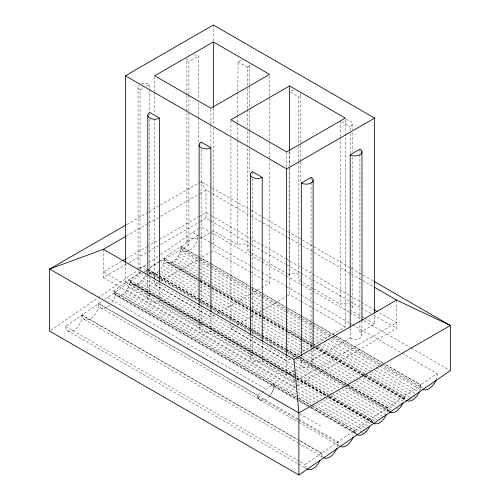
<?xml version="1.0" encoding="UTF-8"?>
<svg xmlns="http://www.w3.org/2000/svg" width="500" height="500" viewBox="0 0 500 500"><rect width="100%" height="100%" fill="white"/><g stroke="black" fill="none" stroke-linecap="round" stroke-linejoin="round"><path stroke-width="0.38" stroke-dasharray="2.5 1.88" d="M140.669 272.294L113.438 291.062C117.031 304.381 131.35 287.831 130.019 280.319L295.581 375.906M199.65 290.431L161.15 268.206L163.762 262.75L164.425 258.475L199.544 278.75M326.006 398.131L370.606 423.881L371.269 419.606L330.719 396.194M366.375 375.075L404.2 396.912L403.537 401.188L362.337 377.4M145.994 272.844L146.369 268.369L143.206 270.55M164.425 258.475C169.137 270.75 182.581 253.863 180.825 246.488L211.219 264.037M347.163 384.869L387.694 408.269L387.244 412.125L344.669 387.55M419.419 391.531L420.175 389.431L420.606 384.925L384.806 364.256M130.019 280.319C132.844 290.062 144.519 280.6 145.488 274.244M270.169 395.231L271.344 393.475A11.75 6.781 -60 0 0 273.95 384.038M269.581 395.95C267.206 401.037 256.988 402.494 257.675 395.25L274.144 383.906L296.294 396.675M249.506 330L148.412 271.663C150.519 276.044 156.3 273.931 158.756 271.012M144.25 272.006L146.644 270.15M50.931 330.231L137.587 270.512M140.156 268.744L147.863 263.438M148.5 262.994L160.056 255.031M160.7 254.587L197.925 228.938M198.569 228.494L201.131 226.725L209.913 231.794M158.625 261.788L147.844 269.219L158.65 275.456M159.262 261.35L180.825 246.488M81.931 315.056L82 316.744A11.75 6.781 -60 0 1 74.106 330.075A11.75 6.781 -60 0 1 65.544 327.125L65.512 326.369L81.931 315.056L321.375 453.3L321.444 454.988A11.75 6.781 -60 0 1 320.981 457.7M298.062 418.825L98.525 303.625A11.75 6.781 -60 0 1 91.594 318.012A11.75 6.781 -60 0 1 82.163 316.15L82.062 314.969L102.431 300.931M104.894 299.231L143.05 272.938M181.281 246.594L197.681 235.294L197.781 236.575A11.75 6.781 -60 0 1 190.2 250.081A11.75 6.781 -60 0 1 181.369 247.7L181.281 246.594L198.194 256.356M271.344 393.475L271.544 393.344A11.75 6.781 -60 0 0 274.175 385.138L273.969 383.744L113.438 291.062M306.375 468.406A11.75 6.781 -60 0 1 304.988 465.369L304.956 464.613L321.375 453.3M322.369 456.3A11.75 6.781 -60 0 1 321.613 454.394L321.506 453.212L354.444 430.513A11.75 6.781 -60 0 1 353.494 436.525M356.344 434.331L355.256 432.794L354.688 430.344L420.606 384.925M421.556 387.869A11.75 6.781 -60 0 1 420.819 385.944L420.731 384.837L437.125 373.537L401.956 353.231M237.812 91.35L238.088 61.513A6.913 3.987 0 0 1 243.088 60.519M247.525 85.25L247.525 67.3L248.438 66.7A6.913 3.987 0 0 0 249.569 64.737L249.569 85.812M212.019 231.725L213.35 230.956L238.088 244.9A6.913 3.987 0 0 1 249.444 247.087M250.881 252.625L247.525 250.688L248.438 250.087A6.913 3.987 0 0 0 249.225 249.15M350.138 130.444L350.138 126.544L350.85 126.112A6.913 3.987 0 0 0 351.206 121.688A6.913 3.987 0 0 0 344.256 119.8M313.594 288.831L340.444 304.337L340.981 304.012A6.913 3.987 0 0 1 349.394 303.919M140.05 269.375L140.05 89.887L143.956 87.631M146.562 86.131L149.825 84.25L149.825 88.931M188.919 94.45L188.919 61.675L198.688 56.037L198.688 99.738M298.825 142.963L298.825 96.919L299.462 96.55A6.913 3.987 0 0 0 300.831 93.6L300.831 144.325M126.744 224.531L148.381 212.037M149.062 211.65L159.881 205.4M160.556 205.012L201.131 181.588L211.262 187.431M126.356 236.044L147.956 223.569M148.631 223.181L160.113 216.556M160.787 216.163L199.269 193.944M199.944 193.556L206.019 190.05L211.425 193.169M121.631 261.344L103.4 271.869L293.981 381.894L396.6 322.65L378.35 312.113M126.356 258.612L146.606 246.919M147.281 246.531L158.763 239.906M159.438 239.513L197.919 217.294M198.594 216.906L206.019 212.619L210.075 214.963M103.4 249.294L103.4 277.506L126.356 264.256M129.056 262.7L147.956 251.781M148.631 251.394L160.113 244.769M160.787 244.375L199.269 222.156M199.944 221.769L206.019 218.263L210.075 220.6M125.388 263.019L125.388 281.737L140.05 273.275L140.05 270.156M159.931 261.8L149.825 267.631A6.913 3.987 0 0 0 148.9 267.188M160.606 261.406L188.919 245.062L188.919 112.4M200.025 238.65L211.35 232.113M154.713 118.631L154.713 284.562L158.081 282.619M160.775 281.062L197.85 259.656M198.519 259.269L209.981 252.65M210.656 252.262L213.35 250.706L249.475 271.562M214.275 315.062L210.906 317.006L154.713 284.562M216.975 313.506L249.325 294.825M250 294.438L269.544 283.15L269.544 160.062M287.794 273.938L289.137 274.713L289.769 274.344A6.913 3.987 0 0 1 300.363 275.981M312.919 288.444L298.825 280.306L299.462 279.938A6.913 3.987 0 0 0 300.363 279.037M230.944 324.681L230.944 328.575L236.331 325.462M237.006 325.069L250.487 317.288M251.163 316.9L262.619 310.281M263.294 309.894L286.887 296.275M287.562 295.887L289.581 294.719L300.319 300.919M290.019 358.794L286.65 360.737L230.944 328.575M292.719 357.238L302.15 351.788M302.825 351.4L312.938 345.562M313.612 345.169L345.288 326.881L345.288 134.462M252.444 337.144L252.444 355.094A6.913 3.987 0 0 0 252.444 360.737A6.913 3.987 0 0 0 262.219 360.737L286.65 374.844L293.981 370.613M294.644 370.225L301.312 366.381A6.913 3.987 0 0 0 311.081 366.381A6.913 3.987 0 0 0 311.081 360.737L311.081 349.031M311.081 360.737L350.206 338.15L350.206 328.006M350.206 338.15L350.506 338.344A6.913 3.987 0 0 0 359.619 338.344A6.913 3.987 0 0 0 360.812 333.131L359.919 332.544L374.613 324.062L374.613 314.7M103.4 277.506L293.981 387.537L296.681 385.981M297.356 385.588L396.6 328.294L396.6 300.081M237.812 61.694L247.525 67.3M290.425 92.069L298.825 96.919M341.737 121.694L350.138 126.544M211.938 187.825L250.438 210.05M251.112 210.438L262.594 217.069M263.269 217.456L286.906 231.106M287.581 231.494L301.769 239.688M302.444 240.075L313.25 246.312M313.925 246.706L350.394 267.762M351.069 268.15L362.55 274.781M363.225 275.169L373.356 281.019M212.1 193.562L250.625 215.8M251.3 216.188L287.119 236.869M287.794 237.262L301.988 245.456M302.663 245.844L350.644 273.544M351.319 273.938L373.625 286.812M210.75 215.35L249.275 237.587M249.95 237.981L285.769 258.663M286.444 259.05L300.631 267.244M301.312 267.631L349.294 295.338M349.969 295.725L373.625 309.381M210.75 220.994L249.275 243.231M249.95 243.625L285.769 264.3M286.444 264.694L300.631 272.887M301.312 273.275L349.294 300.981M349.969 301.369L370.919 313.463M373.625 315.025L396.6 328.294M251.556 253.012L262.294 259.212M262.962 259.6L287.119 273.55M350.138 309.931L361.381 316.425M362.044 316.806L364.025 317.95M364.688 318.331L374.613 324.062M210.588 232.188L249.088 254.412M249.762 254.8L261.244 261.431M261.919 261.819L285.556 275.469M286.231 275.856L300.419 284.044M301.094 284.438L311.9 290.675M312.575 291.062L349.044 312.119M349.719 312.512L361.2 319.137M363.9 320.7L410.506 347.606M411.181 347.994L449.675 370.225M192.794 232.475L209.856 242.325M210.531 242.712L249.088 264.975M249.762 265.363L261.262 272M261.938 272.394L285.613 286.062M286.288 286.45L300.494 294.65M301.169 295.044L311.994 301.294M312.669 301.681L349.194 322.769M349.869 323.162L351.9 324.331M352.575 324.725L401.281 352.837M250.144 271.95L269.544 283.15M300.994 301.306L311.731 307.506M312.4 307.894L345.288 326.881M198.869 256.744L209.694 262.994M210.369 263.387L261.1 292.675M261.775 293.062L285.45 306.731M286.125 307.125L300.331 315.325M301.006 315.712L311.831 321.962M312.506 322.35L334.15 334.85M334.825 335.238L382.85 362.969M385.556 364.531L420.731 384.837M211.894 264.425L250.394 286.656M251.069 287.044L262.556 293.675M263.231 294.062L286.869 307.712M287.544 308.1L301.731 316.288M302.406 316.681L313.212 322.919M313.888 323.312L335.5 335.788M336.175 336.181L384.131 363.862M180.881 248.275L211.281 265.825M211.956 266.212L250.456 288.444M251.131 288.831L262.613 295.462M263.288 295.85L286.925 309.5M287.6 309.887L301.788 318.081M302.462 318.469L313.269 324.706M313.944 325.1L333.531 336.406M334.206 336.794L420.662 386.712M183.356 250.956L198.238 259.55M198.912 259.938L209.737 266.188M210.413 266.581L261.144 295.869M261.819 296.256L285.494 309.925M286.169 310.319L300.375 318.519M301.05 318.906L311.869 325.156M312.55 325.544L331.488 336.481M332.163 336.875L380.188 364.6M380.863 364.988L422.125 388.812M180.4 251L197.963 261.137M198.637 261.525L210.119 268.156M210.794 268.544L249.294 290.775M249.969 291.163L285.769 311.831M286.444 312.219L300.625 320.412M301.3 320.8L329.669 337.175M332.369 338.738L378.975 365.644M379.65 366.037L420.175 389.431M179.381 253.794L198.294 264.713M198.969 265.106L209.781 271.344M210.456 271.731L261.112 300.981M261.788 301.369L285.425 315.019M286.1 315.406L311.769 330.225M312.444 330.619L326.631 338.806M327.306 339.194L375.938 367.275M376.613 367.663L417.812 391.45M177.906 256.481L198.169 268.181M198.844 268.569L249.506 297.819M250.181 298.206L260.988 304.45M261.663 304.837L285.3 318.488M285.975 318.875L311.644 333.694M312.319 334.081L323.8 340.712M324.475 341.106L372.431 368.787M375.131 370.35L414.988 393.356M176.069 258.875L209.844 278.369M210.519 278.762L261.175 308.006M261.85 308.4L285.487 322.05M286.169 322.438L300.35 330.625M301.025 331.019L311.831 337.256M312.506 337.644L320.613 342.325M323.312 343.888L369.919 370.794M370.594 371.181L412.475 395.356M413.15 395.75L415.175 396.919M174 260.806L209.794 281.475M210.469 281.863L261.131 311.112M261.806 311.5L285.444 325.15M286.119 325.538L300.306 333.731M300.981 334.119L311.788 340.356M312.462 340.75L317.863 343.869M318.538 344.256L367.169 372.331M369.875 373.894L409.725 396.9M410.4 397.294L413.1 398.85M171.831 262.15L198.175 277.356M198.85 277.75L249.506 306.994M250.181 307.381L260.988 313.625M261.663 314.012L285.3 327.663M285.981 328.05L311.644 342.869M312.319 343.263L316.375 345.6M317.05 345.988L365.006 373.675M365.681 374.069L408.231 398.631M408.906 399.025L410.931 400.194M200.219 279.144L211.025 285.381M211.7 285.769L250.875 308.387M251.55 308.781L262.362 315.019M263.038 315.406L286.675 329.056M287.35 329.45L313.019 344.263M313.694 344.656L315.044 345.438M317.744 346.994L365.7 374.681M169.719 262.812L199.438 279.969M200.113 280.356L250.769 309.606M251.444 309.994L302.1 339.244M302.775 339.631L312.906 345.481M313.581 345.869L315.613 347.044M316.288 347.431L364.244 375.119M364.919 375.506L406.119 399.294M164.312 260.012L199.506 280.387M200.113 280.681L250.837 310.025M251.444 310.312L311.631 345.119M316.288 347.75L364.312 375.538M364.919 375.825L404.837 398.938L405.606 399.906M167.8 262.744L199.544 281.075M200.219 281.462L211.025 287.7M211.706 288.094L250.881 310.706M251.556 311.1L262.362 317.337M263.038 317.731L286.675 331.375M287.35 331.769L311.669 345.806M315.719 348.144L363.675 375.831M364.35 376.225L406.906 400.788M166.213 261.956L199.306 281.062M199.981 281.456L211.469 288.081M212.144 288.475L250.644 310.7M251.319 311.094L287.113 331.756M287.787 332.15L301.975 340.337M302.65 340.725L312.106 346.188M315.481 348.137L363.438 375.825M364.113 376.213L405.988 400.394M163.762 262.75L199.556 283.419M200.231 283.812L211.038 290.05M211.719 290.438L250.894 313.056M251.569 313.444L262.375 319.688M263.05 320.075L286.688 333.725M287.362 334.113L313.031 348.931M313.706 349.325L361.662 377.013M162.681 265.55L199.156 286.606M199.831 286.994L211.312 293.625M211.988 294.012L250.487 316.244M251.163 316.631L262.644 323.263M263.319 323.65L286.962 337.3M287.638 337.688L301.819 345.881M302.494 346.269L307.9 349.387M310.6 350.95L358.556 378.638M359.231 379.025L402.463 403.981M200.325 290.825L211.131 297.062M211.812 297.45L262.469 326.7M263.144 327.088L286.781 340.737M287.456 341.125L301.644 349.319M302.319 349.706L307.044 352.438M307.719 352.825L355.675 380.513M356.35 380.906L398.231 405.081M160.625 271.325L209.938 299.794M210.613 300.181L249.112 322.413M249.788 322.8L261.269 329.431M261.944 329.819L285.581 343.469M286.256 343.856L300.444 352.05M304.494 354.387L351.1 381.294M353.8 382.856L395.681 407.031M396.356 407.419L398.381 408.594M157.181 272.413L158.537 273.188M159.213 273.581L209.869 302.825M210.544 303.219L249.044 325.444M249.719 325.831L261.2 332.463M261.875 332.856L285.519 346.5M286.194 346.894L299.7 354.694M302.4 356.25L392.912 408.506M159.325 275.844L197.825 298.075M198.5 298.463L209.981 305.094M210.656 305.481L249.156 327.713M249.831 328.1L261.312 334.731M261.988 335.119L285.631 348.769M286.306 349.156L297.787 355.788M298.463 356.175L387.619 407.65L388.188 410.1L388.913 411.125M147.844 269.575L198.244 298.625M198.5 298.825L209.981 305.45M210.4 305.644L261.312 335.087M261.731 335.281L285.631 349.125M286.05 349.319L297.787 356.144M298.463 356.538L346.838 384.419M347.094 384.613L391.419 410.156M147.912 269.831L158.719 276.075M159.394 276.462L197.894 298.688M198.569 299.081L210.05 305.712M210.725 306.1L249.225 328.325M249.9 328.719L261.388 335.344M262.062 335.737L285.7 349.387M286.375 349.775L297.181 356.012M299.887 357.575L346.488 384.481M146.481 270.125L159.994 277.925M160.669 278.312L199.188 300.556M199.862 300.944L211.35 307.575M212.025 307.969L250.55 330.206M251.225 330.594L262.712 337.225M263.387 337.619L287.038 351.275M287.712 351.662L297.85 357.519M298.525 357.906L345.156 384.825M347.856 386.388L387.725 409.406M249.725 330.156L261.206 336.788M261.663 337.019L285.525 350.825M285.981 351.062L296.331 357.069M296.788 357.3L344.963 385.144M345.419 385.375L389.994 411.112M149.5 273.2L261.131 337.644M261.619 337.931L295.581 357.531M296.069 357.825L344.212 385.606M344.888 385.994L388.787 411.344M153.425 277.131L155.456 278.306M244.656 329.806L246.006 330.588M270.338 344.631L272.362 345.8M296.012 359.456L343.994 387.156M144.981 275.644L294.325 361.863M295 362.256L339.6 388.006M342.306 389.569L386.231 414.925M143.5 278.331L294.875 365.725M295.55 366.112L338.125 390.694M338.8 391.081L384.075 417.225M141.662 280.719L293.712 368.506M296.419 370.062L332.906 391.131M336.287 393.081L379.538 418.05M139.594 282.65L295.694 372.775M296.369 373.169L332.188 393.844M332.863 394.237L377.463 419.988M137.425 283.994L295.556 375.288M296.231 375.681L330.019 395.188M330.694 395.575L375.294 421.325M296.256 376.3L328.019 394.637M135.312 284.656L294.119 376.344M296.819 377.9L328.581 396.238M329.256 396.631L373.181 421.987M129.913 281.856L294.125 376.662M296.825 378.225L328.587 396.562M329.263 396.95L371.163 421.138M130.656 282.344L294.188 376.763M296.894 378.325L326.625 395.487M329.331 397.05L371.906 421.631L372.675 422.6M133.394 284.587L296.256 378.619M296.931 379.006L325.988 395.781M328.694 397.344L373.294 423.094M131.806 283.8L296.019 378.606M296.694 379L327.781 396.944M328.456 397.337L373.056 423.088M125.388 281.737L149.825 295.85A6.913 3.987 0 0 0 149.825 301.488A6.913 3.987 0 0 0 159.594 301.488L201.131 325.469A6.913 3.987 0 0 0 201.131 331.112A6.913 3.987 0 0 0 210.906 331.112L252.444 355.094M129.356 284.6L296.269 380.962M296.944 381.356L325.325 397.744M128.275 287.394L296.544 384.538M297.219 384.931L320.869 398.587M323.575 400.144L369.525 426.675M126.75 290.05L297.044 388.369M297.719 388.762L317.987 400.462M320.694 402.025L365.294 427.775M124.875 292.394L297.194 391.881M297.869 392.269L314.762 402.025M317.469 403.587L364.094 430.506M364.769 430.894L366.119 431.675M122.781 294.256L314.019 404.669M314.7 405.056L361.325 431.981M362 432.369L364.031 433.537M298.975 398.225L311.056 405.194M311.731 405.575L354.688 430.344M311.85 405.925L113.438 291.419M312.531 406.319L357.806 432.456M118.513 296.081L298.269 399.862M298.944 400.256L310.431 406.887M311.106 407.275L357.062 433.806M114.006 293.512L310.656 407.044M311.331 407.438L355.256 432.794M115.094 295.044L309.225 407.119M309.719 407.413L357.881 435.206M107.362 297.531L266.312 389.3M299.725 414.044L320.606 426.094M298.738 419.212L337.975 441.869L338.006 443.1A11.75 6.781 -60 0 1 336.75 448.575M257.506 396.625L298.094 420.056M298.775 420.45L338.006 443.1L338.844 444.95A11.75 6.781 -60 0 0 340.106 446.262M100.85 307.881L259.8 399.65M259.606 399.787L298.163 422.044M298.837 422.438L339.425 445.869M82.062 314.969L299.188 440.325M299.862 440.719L321.506 453.212M84.181 319.369L297.925 442.775M298.606 443.162L322.281 456.831M65.512 326.369L299.55 461.488M300.225 461.881L304.956 464.613M67.375 330.569L298.025 463.731M298.7 464.125L306.144 468.419M201.131 181.588L206.019 190.05L206.019 218.263M404.2 396.912L404.837 398.938M371.269 419.606L371.906 421.631M115.194 292.137L115.225 293.369A11.75 6.781 -60 0 1 111.75 302.856M437.125 373.537L437.231 374.819A11.75 6.781 -60 0 1 435.931 380.3M361.962 321.037L361.962 335.087M359.919 149.156L359.919 153.837M359.919 154.619L359.919 320.056M359.919 320.838L359.919 332.544M352.156 124.194L352.156 129.656M352.156 132.775L352.156 151.506M352.156 156.969L352.156 307.575M350.138 133.569L350.138 153.075M345.288 119.663L345.288 133.681M340.444 120.95L340.444 136.556M340.444 137.338L340.444 304.337M313.106 349.513L313.106 363.556M311.081 177.35L311.081 182.031M311.081 182.812L311.081 348.25M301.312 356.238L301.312 366.381M300.831 145.106L300.831 160.975M300.831 161.494L300.831 182.044M298.825 146.081L298.825 160.912M298.825 161.688L298.825 280.306M293.981 371L293.981 387.537M289.581 151.375L289.581 165.4M289.581 168.519L289.581 294.719M289.137 152.194L289.137 166.238M289.137 167.019L289.137 274.713M286.65 151.956L286.65 167.537M286.65 356.062L286.65 374.844M269.544 75.931L269.544 97.744M269.544 98.525L269.544 142.15M269.544 142.925L269.544 159.288M262.219 342.006L262.219 360.737M252.444 171.706L252.444 175.613M252.444 178.731L252.444 334.025M250.419 335.288L250.419 357.912M249.569 86.587L249.569 107.662M249.569 110.781L249.569 131.069M249.569 131.85L249.569 145.9M249.569 149.019L249.569 172.431M247.525 88.375L247.525 108.663M247.525 109.444L247.525 128.169M247.525 131.294L247.525 145.338M247.525 148.463L247.525 250.688M237.812 92.131L237.812 114.763M237.812 115.538L237.812 122.562M237.812 123.344L237.812 139.731M237.812 140.512L237.812 245.081M230.944 120.575L230.944 135.375M230.944 138.494L230.944 321.562M213.35 25L213.35 41.381M213.35 108.144L213.35 125.281M213.35 127.981L213.35 250.706M210.906 109.006L210.906 125.369M210.906 126.144L210.906 147.181M210.906 313.113L210.906 331.112M201.131 142.081L201.131 145.988M201.131 149.106L201.131 304.4M201.131 305.181L201.131 325.469M199.106 305.663L199.106 328.294M198.688 102.856L198.688 116.906M198.688 117.681L198.688 143.438M188.919 95.231L188.919 111.619M186.894 94.75L186.894 58.856A6.913 3.987 0 0 0 188.919 61.675M186.894 95.531L186.894 111.919M186.894 112.7L186.894 242.244M159.594 282.762L159.594 301.488M154.713 76.562L154.713 91.363M154.713 92.144L154.713 113.956M149.825 89.712L149.825 111.562M149.825 112.344L149.825 116.363M149.825 119.362L149.825 274.775M149.825 275.556L149.825 295.85M147.8 276.038L147.8 298.669M138.025 87.069L138.025 269.675M140.05 273.275A6.913 3.987 0 0 1 138.025 270.456M138.95 268.463A6.913 3.987 0 0 1 146.725 266.6M188.919 245.062A6.913 3.987 0 0 1 188.919 239.419A6.913 3.987 0 0 1 198.688 239.419M351.625 305.538A6.913 3.987 0 0 1 351.725 308.587M291.331 90.438A6.913 3.987 0 0 1 294.881 90.169M140.05 89.887A6.913 3.987 0 0 1 138.95 85.075M141.481 83.612A6.913 3.987 0 0 1 149.825 84.25M193.806 54.869A6.913 3.987 0 0 1 198.688 56.037M109.838 305.138A11.75 6.781 -60 0 1 98.831 304.669L98.725 303.481L257.675 395.25L257.781 396.431A11.75 6.781 -60 0 0 261.475 400.275"/><path stroke-width="0.75" d="M403 402.581C401.106 407.544 395.737 414.594 389.794 411.931M386.231 414.925C384.056 419.387 379.169 425.65 373.587 423.35M419.162 392.231C416.981 396.838 411.644 403.406 405.988 400.394M369.525 426.675C367.325 431.031 362.281 437.244 356.856 434.625M126.069 224.925L49.644 269.044L49.644 331.112L298.869 475L450.356 370.613L450.356 325.469L374.031 281.406M125.388 262.238L125.388 75.781L213.35 25L374.613 118.1L374.613 313.137M213.35 41.925L154.713 75.781L210.906 108.231L269.544 74.375L213.35 41.925L213.35 107.369M289.581 85.938L230.944 119.794L286.65 151.956L345.288 118.1L289.581 85.938L289.581 150.6M374.3 287.2L396.6 300.081L450.356 325.469L298.869 412.931L49.644 269.044L103.4 249.294L125.681 236.431M122.981 260.562L125.681 259.006M125.388 75.781L286.65 168.888L374.613 118.1M301.312 182.994L311.081 177.35A6.913 3.987 0 0 1 311.081 182.994A6.913 3.987 0 0 1 301.312 182.994L301.312 355.456M350.206 154.762L359.919 149.156L360.812 149.744A6.913 3.987 0 0 1 359.619 154.963A6.913 3.987 0 0 1 350.506 154.956L350.206 154.762L350.206 327.225M103.4 249.294L293.981 359.325L396.6 300.081M159.594 118.1L149.825 112.463A6.913 3.987 0 0 0 149.825 118.1A6.913 3.987 0 0 0 159.594 118.1L159.594 281.981M210.906 147.725L201.131 142.081A6.913 3.987 0 0 0 201.131 147.725A6.913 3.987 0 0 0 210.906 147.725L210.906 311.606M262.219 177.35L252.444 171.706A6.913 3.987 0 0 0 252.444 177.35A6.913 3.987 0 0 0 262.219 177.35L262.219 341.225M374.3 309.775L377.675 311.725M389.462 411.731L390.819 412.512M373.294 423.094L374.644 423.875M293.981 359.325L298.869 412.931L298.869 475M361.962 151.7L361.962 320.262M313.106 180.169L313.106 347.95M286.65 168.888L286.65 355.337M250.419 174.531L250.419 334.506M199.106 144.906L199.106 304.881M147.8 115.281L147.8 275.256M435.931 380.3A11.75 6.781 -60 0 1 422.8 389.2M336.75 448.575A11.75 6.781 -60 0 1 323.631 457.612M319.988 460.5A11.75 6.781 -60 0 1 306.819 468.812M353.225 437.225A11.75 6.781 -60 0 1 340.106 446.262"/></g></svg>
